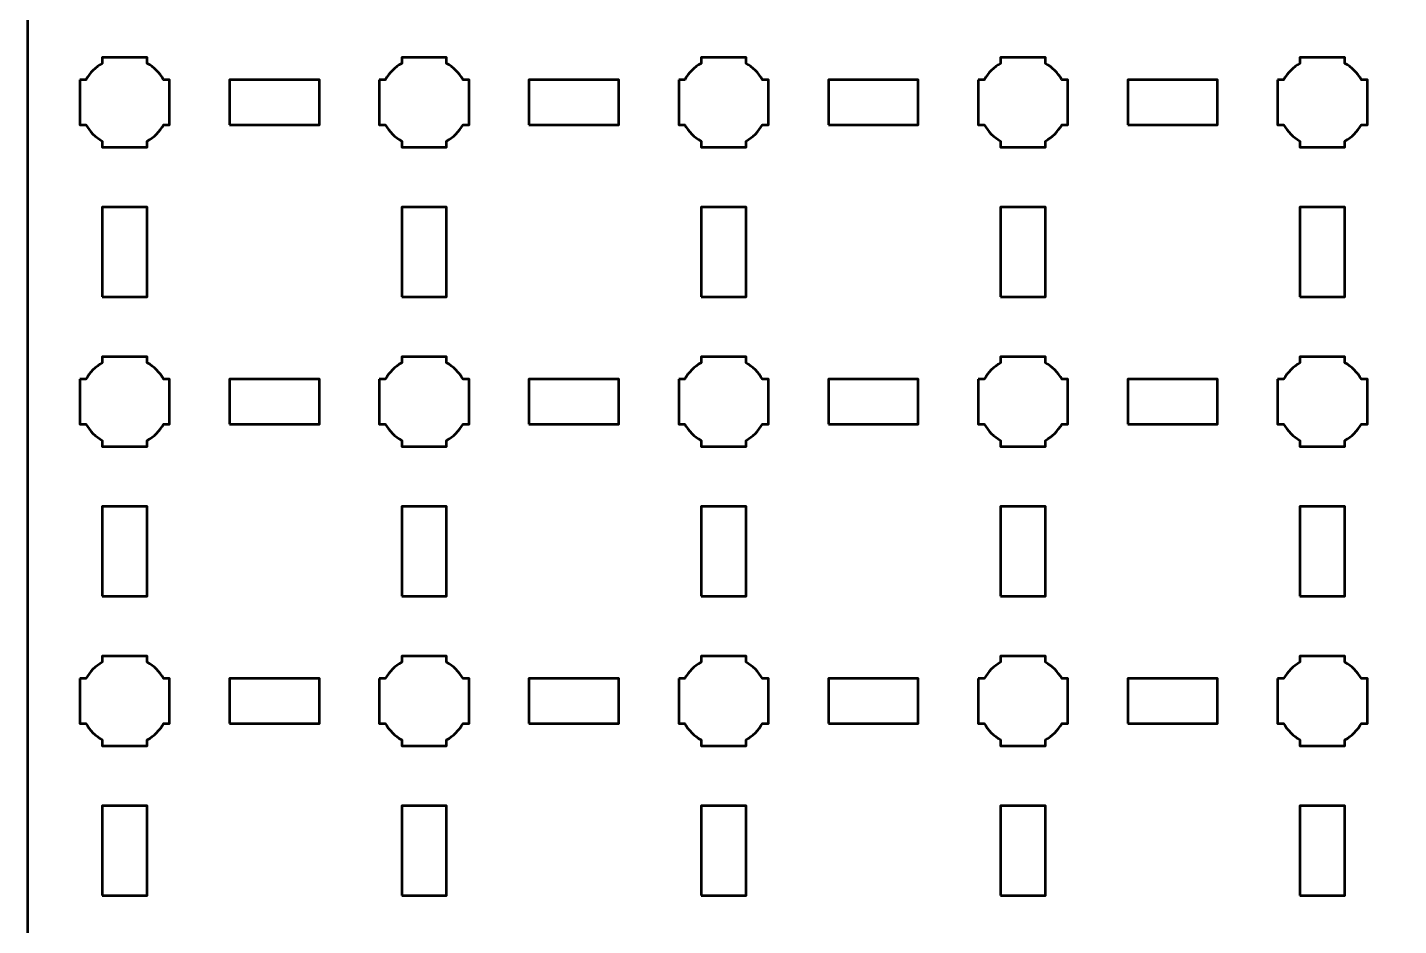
# Model space of a CAD drawing. Header units: centimetres. Extents: x -30.1 to 9.2, y -39.5 to 9.8.
# Drawn here: x -30.15 to -20.99, y -14.35 to -8.35 of the extents above; entities that cross this region are included whole.
import ezdxf

# ---------------------------------------------------------------- set-up
doc = ezdxf.new("R2010")
doc.units = ezdxf.units.CM
doc.header["$MEASUREMENT"] = 0
doc.layers.add('Layer 1', color=7, linetype='Continuous')

msp = doc.modelspace()

# ---------------------------------------------------------------- linework, layer by layer
at = {"layer": 'Layer 1', "lineweight": 53}
for points in [[(-28.8, -9), (-28.2, -9), (-28.2, -8.7), (-28.8, -8.7), (-28.8, -9)], [(-26.8, -9), (-26.2, -9), (-26.2, -8.7), (-26.8, -8.7), (-26.8, -9)], [(-24.8, -9), (-24.2, -9), (-24.2, -8.7), (-24.8, -8.7), (-24.8, -9)], [(-22.8, -9), (-22.2, -9), (-22.2, -8.7), (-22.8, -8.7), (-22.8, -9)], [(-29.65, -10.15), (-29.35, -10.15), (-29.35, -9.55), (-29.65, -9.55), (-29.65, -10.15)], [(-27.65, -10.15), (-27.35, -10.15), (-27.35, -9.55), (-27.65, -9.55), (-27.65, -10.15)], [(-25.65, -10.15), (-25.35, -10.15), (-25.35, -9.55), (-25.65, -9.55), (-25.65, -10.15)], [(-23.65, -10.15), (-23.35, -10.15), (-23.35, -9.55), (-23.65, -9.55), (-23.65, -10.15)], [(-21.65, -10.15), (-21.35, -10.15), (-21.35, -9.55), (-21.65, -9.55), (-21.65, -10.15)], [(-28.8, -11), (-28.2, -11), (-28.2, -10.7), (-28.8, -10.7), (-28.8, -11)], [(-26.8, -11), (-26.2, -11), (-26.2, -10.7), (-26.8, -10.7), (-26.8, -11)], [(-24.8, -11), (-24.2, -11), (-24.2, -10.7), (-24.8, -10.7), (-24.8, -11)], [(-22.8, -11), (-22.2, -11), (-22.2, -10.7), (-22.8, -10.7), (-22.8, -11)], [(-29.65, -12.15), (-29.35, -12.15), (-29.35, -11.55), (-29.65, -11.55), (-29.65, -12.15)], [(-27.65, -12.15), (-27.35, -12.15), (-27.35, -11.55), (-27.65, -11.55), (-27.65, -12.15)], [(-25.65, -12.15), (-25.35, -12.15), (-25.35, -11.55), (-25.65, -11.55), (-25.65, -12.15)], [(-23.65, -12.15), (-23.35, -12.15), (-23.35, -11.55), (-23.65, -11.55), (-23.65, -12.15)], [(-21.65, -12.15), (-21.35, -12.15), (-21.35, -11.55), (-21.65, -11.55), (-21.65, -12.15)], [(-28.8, -13), (-28.2, -13), (-28.2, -12.7), (-28.8, -12.7), (-28.8, -13)], [(-26.8, -13), (-26.2, -13), (-26.2, -12.7), (-26.8, -12.7), (-26.8, -13)], [(-24.8, -13), (-24.2, -13), (-24.2, -12.7), (-24.8, -12.7), (-24.8, -13)], [(-22.8, -13), (-22.2, -13), (-22.2, -12.7), (-22.8, -12.7), (-22.8, -13)], [(-29.65, -14.15), (-29.35, -14.15), (-29.35, -13.55), (-29.65, -13.55), (-29.65, -14.15)], [(-27.65, -14.15), (-27.35, -14.15), (-27.35, -13.55), (-27.65, -13.55), (-27.65, -14.15)], [(-25.65, -14.15), (-25.35, -14.15), (-25.35, -13.55), (-25.65, -13.55), (-25.65, -14.15)], [(-23.65, -14.15), (-23.35, -14.15), (-23.35, -13.55), (-23.65, -13.55), (-23.65, -14.15)], [(-21.65, -14.15), (-21.35, -14.15), (-21.35, -13.55), (-21.65, -13.55), (-21.65, -14.15)]]:
    msp.add_lwpolyline(points, close=True, dxfattribs=at)
for points, knots in [([(-30.15, -39), (-30.15, -39), (-30.15, 9.3), (-30.15, 9.3), (-30.15, 9.3), (-30.15, 9.57609), (-29.92609, 9.8), (-29.65, 9.8), (-29.65, 9.8), (-29.65, 9.8), (8.65, 9.8), (8.65, 9.8), (8.65, 9.8), (8.92609, 9.8), (9.15, 9.57609), (9.15, 9.3), (9.15, 9.3), (9.15, 9.3), (9.15, -39), (9.15, -39), (9.15, -39), (9.15, -39.27609), (8.92609, -39.5), (8.65, -39.5), (8.65, -39.5), (8.65, -39.5), (-29.65, -39.5), (-29.65, -39.5), (-29.65, -39.5), (-29.92609, -39.5), (-30.15, -39.27609), (-30.15, -39)], [0, 0, 0, 0, 0.125, 0.125, 0.125, 0.125, 0.25, 0.25, 0.25, 0.25, 0.375, 0.375, 0.375, 0.375, 0.5, 0.5, 0.5, 0.5, 0.625, 0.625, 0.625, 0.625, 0.75, 0.75, 0.75, 0.75, 0.875, 0.875, 0.875, 0.875, 1, 1, 1, 1]), ([(-29.8, -8.7), (-29.8, -8.7), (-29.75985, -8.7), (-29.75985, -8.7), (-29.75985, -8.7), (-29.7335, -8.65447), (-29.69553, -8.6165), (-29.65, -8.59015), (-29.65, -8.59015), (-29.65, -8.59015), (-29.65, -8.55), (-29.65, -8.55), (-29.65, -8.55), (-29.65, -8.55), (-29.5, -8.55), (-29.5, -8.55), (-29.5, -8.55), (-29.5, -8.55), (-29.35, -8.55), (-29.35, -8.55), (-29.35, -8.55), (-29.35, -8.55), (-29.35, -8.59015), (-29.35, -8.59015), (-29.35, -8.59015), (-29.30447, -8.6165), (-29.2665, -8.65447), (-29.24015, -8.7), (-29.24015, -8.7), (-29.24015, -8.7), (-29.2, -8.7), (-29.2, -8.7), (-29.2, -8.7), (-29.2, -8.7), (-29.2, -8.85), (-29.2, -8.85), (-29.2, -8.85), (-29.2, -8.85), (-29.2, -9), (-29.2, -9), (-29.2, -9), (-29.2, -9), (-29.24015, -9), (-29.24015, -9), (-29.24015, -9), (-29.2665, -9.04553), (-29.30447, -9.0835), (-29.35, -9.10985), (-29.35, -9.10985), (-29.35, -9.10985), (-29.35, -9.15), (-29.35, -9.15), (-29.35, -9.15), (-29.35, -9.15), (-29.5, -9.15), (-29.5, -9.15), (-29.5, -9.15), (-29.5, -9.15), (-29.65, -9.15), (-29.65, -9.15), (-29.65, -9.15), (-29.65, -9.15), (-29.65, -9.10985), (-29.65, -9.10985), (-29.65, -9.10985), (-29.69553, -9.0835), (-29.7335, -9.04553), (-29.75985, -9), (-29.75985, -9), (-29.75985, -9), (-29.8, -9), (-29.8, -9), (-29.8, -9), (-29.8, -9), (-29.8, -8.85), (-29.8, -8.85), (-29.8, -8.85), (-29.8, -8.85), (-29.8, -8.7), (-29.8, -8.7)], [0, 0, 0, 0, 0.05, 0.05, 0.05, 0.05, 0.1, 0.1, 0.1, 0.1, 0.15, 0.15, 0.15, 0.15, 0.2, 0.2, 0.2, 0.2, 0.25, 0.25, 0.25, 0.25, 0.3, 0.3, 0.3, 0.3, 0.35, 0.35, 0.35, 0.35, 0.4, 0.4, 0.4, 0.4, 0.45, 0.45, 0.45, 0.45, 0.5, 0.5, 0.5, 0.5, 0.55, 0.55, 0.55, 0.55, 0.6, 0.6, 0.6, 0.6, 0.65, 0.65, 0.65, 0.65, 0.7, 0.7, 0.7, 0.7, 0.75, 0.75, 0.75, 0.75, 0.8, 0.8, 0.8, 0.8, 0.85, 0.85, 0.85, 0.85, 0.9, 0.9, 0.9, 0.9, 0.95, 0.95, 0.95, 0.95, 1, 1, 1, 1]), ([(-27.8, -8.7), (-27.8, -8.7), (-27.75985, -8.7), (-27.75985, -8.7), (-27.75985, -8.7), (-27.7335, -8.65447), (-27.69553, -8.6165), (-27.65, -8.59015), (-27.65, -8.59015), (-27.65, -8.59015), (-27.65, -8.55), (-27.65, -8.55), (-27.65, -8.55), (-27.65, -8.55), (-27.5, -8.55), (-27.5, -8.55), (-27.5, -8.55), (-27.5, -8.55), (-27.35, -8.55), (-27.35, -8.55), (-27.35, -8.55), (-27.35, -8.55), (-27.35, -8.59015), (-27.35, -8.59015), (-27.35, -8.59015), (-27.30447, -8.6165), (-27.2665, -8.65447), (-27.24015, -8.7), (-27.24015, -8.7), (-27.24015, -8.7), (-27.2, -8.7), (-27.2, -8.7), (-27.2, -8.7), (-27.2, -8.7), (-27.2, -8.85), (-27.2, -8.85), (-27.2, -8.85), (-27.2, -8.85), (-27.2, -9), (-27.2, -9), (-27.2, -9), (-27.2, -9), (-27.24015, -9), (-27.24015, -9), (-27.24015, -9), (-27.2665, -9.04553), (-27.30447, -9.0835), (-27.35, -9.10985), (-27.35, -9.10985), (-27.35, -9.10985), (-27.35, -9.15), (-27.35, -9.15), (-27.35, -9.15), (-27.35, -9.15), (-27.5, -9.15), (-27.5, -9.15), (-27.5, -9.15), (-27.5, -9.15), (-27.65, -9.15), (-27.65, -9.15), (-27.65, -9.15), (-27.65, -9.15), (-27.65, -9.10985), (-27.65, -9.10985), (-27.65, -9.10985), (-27.69553, -9.0835), (-27.7335, -9.04553), (-27.75985, -9), (-27.75985, -9), (-27.75985, -9), (-27.8, -9), (-27.8, -9), (-27.8, -9), (-27.8, -9), (-27.8, -8.85), (-27.8, -8.85), (-27.8, -8.85), (-27.8, -8.85), (-27.8, -8.7), (-27.8, -8.7)], [0, 0, 0, 0, 0.05, 0.05, 0.05, 0.05, 0.1, 0.1, 0.1, 0.1, 0.15, 0.15, 0.15, 0.15, 0.2, 0.2, 0.2, 0.2, 0.25, 0.25, 0.25, 0.25, 0.3, 0.3, 0.3, 0.3, 0.35, 0.35, 0.35, 0.35, 0.4, 0.4, 0.4, 0.4, 0.45, 0.45, 0.45, 0.45, 0.5, 0.5, 0.5, 0.5, 0.55, 0.55, 0.55, 0.55, 0.6, 0.6, 0.6, 0.6, 0.65, 0.65, 0.65, 0.65, 0.7, 0.7, 0.7, 0.7, 0.75, 0.75, 0.75, 0.75, 0.8, 0.8, 0.8, 0.8, 0.85, 0.85, 0.85, 0.85, 0.9, 0.9, 0.9, 0.9, 0.95, 0.95, 0.95, 0.95, 1, 1, 1, 1]), ([(-25.8, -8.7), (-25.8, -8.7), (-25.75985, -8.7), (-25.75985, -8.7), (-25.75985, -8.7), (-25.7335, -8.65447), (-25.69553, -8.6165), (-25.65, -8.59015), (-25.65, -8.59015), (-25.65, -8.59015), (-25.65, -8.55), (-25.65, -8.55), (-25.65, -8.55), (-25.65, -8.55), (-25.5, -8.55), (-25.5, -8.55), (-25.5, -8.55), (-25.5, -8.55), (-25.35, -8.55), (-25.35, -8.55), (-25.35, -8.55), (-25.35, -8.55), (-25.35, -8.59015), (-25.35, -8.59015), (-25.35, -8.59015), (-25.30447, -8.6165), (-25.2665, -8.65447), (-25.24015, -8.7), (-25.24015, -8.7), (-25.24015, -8.7), (-25.2, -8.7), (-25.2, -8.7), (-25.2, -8.7), (-25.2, -8.7), (-25.2, -8.85), (-25.2, -8.85), (-25.2, -8.85), (-25.2, -8.85), (-25.2, -9), (-25.2, -9), (-25.2, -9), (-25.2, -9), (-25.24015, -9), (-25.24015, -9), (-25.24015, -9), (-25.2665, -9.04553), (-25.30447, -9.0835), (-25.35, -9.10985), (-25.35, -9.10985), (-25.35, -9.10985), (-25.35, -9.15), (-25.35, -9.15), (-25.35, -9.15), (-25.35, -9.15), (-25.5, -9.15), (-25.5, -9.15), (-25.5, -9.15), (-25.5, -9.15), (-25.65, -9.15), (-25.65, -9.15), (-25.65, -9.15), (-25.65, -9.15), (-25.65, -9.10985), (-25.65, -9.10985), (-25.65, -9.10985), (-25.69553, -9.0835), (-25.7335, -9.04553), (-25.75985, -9), (-25.75985, -9), (-25.75985, -9), (-25.8, -9), (-25.8, -9), (-25.8, -9), (-25.8, -9), (-25.8, -8.85), (-25.8, -8.85), (-25.8, -8.85), (-25.8, -8.85), (-25.8, -8.7), (-25.8, -8.7)], [0, 0, 0, 0, 0.05, 0.05, 0.05, 0.05, 0.1, 0.1, 0.1, 0.1, 0.15, 0.15, 0.15, 0.15, 0.2, 0.2, 0.2, 0.2, 0.25, 0.25, 0.25, 0.25, 0.3, 0.3, 0.3, 0.3, 0.35, 0.35, 0.35, 0.35, 0.4, 0.4, 0.4, 0.4, 0.45, 0.45, 0.45, 0.45, 0.5, 0.5, 0.5, 0.5, 0.55, 0.55, 0.55, 0.55, 0.6, 0.6, 0.6, 0.6, 0.65, 0.65, 0.65, 0.65, 0.7, 0.7, 0.7, 0.7, 0.75, 0.75, 0.75, 0.75, 0.8, 0.8, 0.8, 0.8, 0.85, 0.85, 0.85, 0.85, 0.9, 0.9, 0.9, 0.9, 0.95, 0.95, 0.95, 0.95, 1, 1, 1, 1]), ([(-23.8, -8.7), (-23.8, -8.7), (-23.75985, -8.7), (-23.75985, -8.7), (-23.75985, -8.7), (-23.7335, -8.65447), (-23.69553, -8.6165), (-23.65, -8.59015), (-23.65, -8.59015), (-23.65, -8.59015), (-23.65, -8.55), (-23.65, -8.55), (-23.65, -8.55), (-23.65, -8.55), (-23.5, -8.55), (-23.5, -8.55), (-23.5, -8.55), (-23.5, -8.55), (-23.35, -8.55), (-23.35, -8.55), (-23.35, -8.55), (-23.35, -8.55), (-23.35, -8.59015), (-23.35, -8.59015), (-23.35, -8.59015), (-23.30447, -8.6165), (-23.2665, -8.65447), (-23.24015, -8.7), (-23.24015, -8.7), (-23.24015, -8.7), (-23.2, -8.7), (-23.2, -8.7), (-23.2, -8.7), (-23.2, -8.7), (-23.2, -8.85), (-23.2, -8.85), (-23.2, -8.85), (-23.2, -8.85), (-23.2, -9), (-23.2, -9), (-23.2, -9), (-23.2, -9), (-23.24015, -9), (-23.24015, -9), (-23.24015, -9), (-23.2665, -9.04553), (-23.30447, -9.0835), (-23.35, -9.10985), (-23.35, -9.10985), (-23.35, -9.10985), (-23.35, -9.15), (-23.35, -9.15), (-23.35, -9.15), (-23.35, -9.15), (-23.5, -9.15), (-23.5, -9.15), (-23.5, -9.15), (-23.5, -9.15), (-23.65, -9.15), (-23.65, -9.15), (-23.65, -9.15), (-23.65, -9.15), (-23.65, -9.10985), (-23.65, -9.10985), (-23.65, -9.10985), (-23.69553, -9.0835), (-23.7335, -9.04553), (-23.75985, -9), (-23.75985, -9), (-23.75985, -9), (-23.8, -9), (-23.8, -9), (-23.8, -9), (-23.8, -9), (-23.8, -8.85), (-23.8, -8.85), (-23.8, -8.85), (-23.8, -8.85), (-23.8, -8.7), (-23.8, -8.7)], [0, 0, 0, 0, 0.05, 0.05, 0.05, 0.05, 0.1, 0.1, 0.1, 0.1, 0.15, 0.15, 0.15, 0.15, 0.2, 0.2, 0.2, 0.2, 0.25, 0.25, 0.25, 0.25, 0.3, 0.3, 0.3, 0.3, 0.35, 0.35, 0.35, 0.35, 0.4, 0.4, 0.4, 0.4, 0.45, 0.45, 0.45, 0.45, 0.5, 0.5, 0.5, 0.5, 0.55, 0.55, 0.55, 0.55, 0.6, 0.6, 0.6, 0.6, 0.65, 0.65, 0.65, 0.65, 0.7, 0.7, 0.7, 0.7, 0.75, 0.75, 0.75, 0.75, 0.8, 0.8, 0.8, 0.8, 0.85, 0.85, 0.85, 0.85, 0.9, 0.9, 0.9, 0.9, 0.95, 0.95, 0.95, 0.95, 1, 1, 1, 1]), ([(-21.8, -8.7), (-21.8, -8.7), (-21.75985, -8.7), (-21.75985, -8.7), (-21.75985, -8.7), (-21.7335, -8.65447), (-21.69553, -8.6165), (-21.65, -8.59015), (-21.65, -8.59015), (-21.65, -8.59015), (-21.65, -8.55), (-21.65, -8.55), (-21.65, -8.55), (-21.65, -8.55), (-21.5, -8.55), (-21.5, -8.55), (-21.5, -8.55), (-21.5, -8.55), (-21.35, -8.55), (-21.35, -8.55), (-21.35, -8.55), (-21.35, -8.55), (-21.35, -8.59015), (-21.35, -8.59015), (-21.35, -8.59015), (-21.30447, -8.6165), (-21.2665, -8.65447), (-21.24015, -8.7), (-21.24015, -8.7), (-21.24015, -8.7), (-21.2, -8.7), (-21.2, -8.7), (-21.2, -8.7), (-21.2, -8.7), (-21.2, -8.85), (-21.2, -8.85), (-21.2, -8.85), (-21.2, -8.85), (-21.2, -9), (-21.2, -9), (-21.2, -9), (-21.2, -9), (-21.24015, -9), (-21.24015, -9), (-21.24015, -9), (-21.2665, -9.04553), (-21.30447, -9.0835), (-21.35, -9.10985), (-21.35, -9.10985), (-21.35, -9.10985), (-21.35, -9.15), (-21.35, -9.15), (-21.35, -9.15), (-21.35, -9.15), (-21.5, -9.15), (-21.5, -9.15), (-21.5, -9.15), (-21.5, -9.15), (-21.65, -9.15), (-21.65, -9.15), (-21.65, -9.15), (-21.65, -9.15), (-21.65, -9.10985), (-21.65, -9.10985), (-21.65, -9.10985), (-21.69553, -9.0835), (-21.7335, -9.04553), (-21.75985, -9), (-21.75985, -9), (-21.75985, -9), (-21.8, -9), (-21.8, -9), (-21.8, -9), (-21.8, -9), (-21.8, -8.85), (-21.8, -8.85), (-21.8, -8.85), (-21.8, -8.85), (-21.8, -8.7), (-21.8, -8.7)], [0, 0, 0, 0, 0.05, 0.05, 0.05, 0.05, 0.1, 0.1, 0.1, 0.1, 0.15, 0.15, 0.15, 0.15, 0.2, 0.2, 0.2, 0.2, 0.25, 0.25, 0.25, 0.25, 0.3, 0.3, 0.3, 0.3, 0.35, 0.35, 0.35, 0.35, 0.4, 0.4, 0.4, 0.4, 0.45, 0.45, 0.45, 0.45, 0.5, 0.5, 0.5, 0.5, 0.55, 0.55, 0.55, 0.55, 0.6, 0.6, 0.6, 0.6, 0.65, 0.65, 0.65, 0.65, 0.7, 0.7, 0.7, 0.7, 0.75, 0.75, 0.75, 0.75, 0.8, 0.8, 0.8, 0.8, 0.85, 0.85, 0.85, 0.85, 0.9, 0.9, 0.9, 0.9, 0.95, 0.95, 0.95, 0.95, 1, 1, 1, 1]), ([(-29.8, -10.7), (-29.8, -10.7), (-29.75985, -10.7), (-29.75985, -10.7), (-29.75985, -10.7), (-29.7335, -10.65447), (-29.69553, -10.6165), (-29.65, -10.59015), (-29.65, -10.59015), (-29.65, -10.59015), (-29.65, -10.55), (-29.65, -10.55), (-29.65, -10.55), (-29.65, -10.55), (-29.5, -10.55), (-29.5, -10.55), (-29.5, -10.55), (-29.5, -10.55), (-29.35, -10.55), (-29.35, -10.55), (-29.35, -10.55), (-29.35, -10.55), (-29.35, -10.59015), (-29.35, -10.59015), (-29.35, -10.59015), (-29.30447, -10.6165), (-29.2665, -10.65447), (-29.24015, -10.7), (-29.24015, -10.7), (-29.24015, -10.7), (-29.2, -10.7), (-29.2, -10.7), (-29.2, -10.7), (-29.2, -10.7), (-29.2, -10.85), (-29.2, -10.85), (-29.2, -10.85), (-29.2, -10.85), (-29.2, -11), (-29.2, -11), (-29.2, -11), (-29.2, -11), (-29.24015, -11), (-29.24015, -11), (-29.24015, -11), (-29.2665, -11.04553), (-29.30447, -11.0835), (-29.35, -11.10985), (-29.35, -11.10985), (-29.35, -11.10985), (-29.35, -11.15), (-29.35, -11.15), (-29.35, -11.15), (-29.35, -11.15), (-29.5, -11.15), (-29.5, -11.15), (-29.5, -11.15), (-29.5, -11.15), (-29.65, -11.15), (-29.65, -11.15), (-29.65, -11.15), (-29.65, -11.15), (-29.65, -11.10985), (-29.65, -11.10985), (-29.65, -11.10985), (-29.69553, -11.0835), (-29.7335, -11.04553), (-29.75985, -11), (-29.75985, -11), (-29.75985, -11), (-29.8, -11), (-29.8, -11), (-29.8, -11), (-29.8, -11), (-29.8, -10.85), (-29.8, -10.85), (-29.8, -10.85), (-29.8, -10.85), (-29.8, -10.7), (-29.8, -10.7)], [0, 0, 0, 0, 0.05, 0.05, 0.05, 0.05, 0.1, 0.1, 0.1, 0.1, 0.15, 0.15, 0.15, 0.15, 0.2, 0.2, 0.2, 0.2, 0.25, 0.25, 0.25, 0.25, 0.3, 0.3, 0.3, 0.3, 0.35, 0.35, 0.35, 0.35, 0.4, 0.4, 0.4, 0.4, 0.45, 0.45, 0.45, 0.45, 0.5, 0.5, 0.5, 0.5, 0.55, 0.55, 0.55, 0.55, 0.6, 0.6, 0.6, 0.6, 0.65, 0.65, 0.65, 0.65, 0.7, 0.7, 0.7, 0.7, 0.75, 0.75, 0.75, 0.75, 0.8, 0.8, 0.8, 0.8, 0.85, 0.85, 0.85, 0.85, 0.9, 0.9, 0.9, 0.9, 0.95, 0.95, 0.95, 0.95, 1, 1, 1, 1]), ([(-27.8, -10.7), (-27.8, -10.7), (-27.75985, -10.7), (-27.75985, -10.7), (-27.75985, -10.7), (-27.7335, -10.65447), (-27.69553, -10.6165), (-27.65, -10.59015), (-27.65, -10.59015), (-27.65, -10.59015), (-27.65, -10.55), (-27.65, -10.55), (-27.65, -10.55), (-27.65, -10.55), (-27.5, -10.55), (-27.5, -10.55), (-27.5, -10.55), (-27.5, -10.55), (-27.35, -10.55), (-27.35, -10.55), (-27.35, -10.55), (-27.35, -10.55), (-27.35, -10.59015), (-27.35, -10.59015), (-27.35, -10.59015), (-27.30447, -10.6165), (-27.2665, -10.65447), (-27.24015, -10.7), (-27.24015, -10.7), (-27.24015, -10.7), (-27.2, -10.7), (-27.2, -10.7), (-27.2, -10.7), (-27.2, -10.7), (-27.2, -10.85), (-27.2, -10.85), (-27.2, -10.85), (-27.2, -10.85), (-27.2, -11), (-27.2, -11), (-27.2, -11), (-27.2, -11), (-27.24015, -11), (-27.24015, -11), (-27.24015, -11), (-27.2665, -11.04553), (-27.30447, -11.0835), (-27.35, -11.10985), (-27.35, -11.10985), (-27.35, -11.10985), (-27.35, -11.15), (-27.35, -11.15), (-27.35, -11.15), (-27.35, -11.15), (-27.5, -11.15), (-27.5, -11.15), (-27.5, -11.15), (-27.5, -11.15), (-27.65, -11.15), (-27.65, -11.15), (-27.65, -11.15), (-27.65, -11.15), (-27.65, -11.10985), (-27.65, -11.10985), (-27.65, -11.10985), (-27.69553, -11.0835), (-27.7335, -11.04553), (-27.75985, -11), (-27.75985, -11), (-27.75985, -11), (-27.8, -11), (-27.8, -11), (-27.8, -11), (-27.8, -11), (-27.8, -10.85), (-27.8, -10.85), (-27.8, -10.85), (-27.8, -10.85), (-27.8, -10.7), (-27.8, -10.7)], [0, 0, 0, 0, 0.05, 0.05, 0.05, 0.05, 0.1, 0.1, 0.1, 0.1, 0.15, 0.15, 0.15, 0.15, 0.2, 0.2, 0.2, 0.2, 0.25, 0.25, 0.25, 0.25, 0.3, 0.3, 0.3, 0.3, 0.35, 0.35, 0.35, 0.35, 0.4, 0.4, 0.4, 0.4, 0.45, 0.45, 0.45, 0.45, 0.5, 0.5, 0.5, 0.5, 0.55, 0.55, 0.55, 0.55, 0.6, 0.6, 0.6, 0.6, 0.65, 0.65, 0.65, 0.65, 0.7, 0.7, 0.7, 0.7, 0.75, 0.75, 0.75, 0.75, 0.8, 0.8, 0.8, 0.8, 0.85, 0.85, 0.85, 0.85, 0.9, 0.9, 0.9, 0.9, 0.95, 0.95, 0.95, 0.95, 1, 1, 1, 1]), ([(-25.8, -10.7), (-25.8, -10.7), (-25.75985, -10.7), (-25.75985, -10.7), (-25.75985, -10.7), (-25.7335, -10.65447), (-25.69553, -10.6165), (-25.65, -10.59015), (-25.65, -10.59015), (-25.65, -10.59015), (-25.65, -10.55), (-25.65, -10.55), (-25.65, -10.55), (-25.65, -10.55), (-25.5, -10.55), (-25.5, -10.55), (-25.5, -10.55), (-25.5, -10.55), (-25.35, -10.55), (-25.35, -10.55), (-25.35, -10.55), (-25.35, -10.55), (-25.35, -10.59015), (-25.35, -10.59015), (-25.35, -10.59015), (-25.30447, -10.6165), (-25.2665, -10.65447), (-25.24015, -10.7), (-25.24015, -10.7), (-25.24015, -10.7), (-25.2, -10.7), (-25.2, -10.7), (-25.2, -10.7), (-25.2, -10.7), (-25.2, -10.85), (-25.2, -10.85), (-25.2, -10.85), (-25.2, -10.85), (-25.2, -11), (-25.2, -11), (-25.2, -11), (-25.2, -11), (-25.24015, -11), (-25.24015, -11), (-25.24015, -11), (-25.2665, -11.04553), (-25.30447, -11.0835), (-25.35, -11.10985), (-25.35, -11.10985), (-25.35, -11.10985), (-25.35, -11.15), (-25.35, -11.15), (-25.35, -11.15), (-25.35, -11.15), (-25.5, -11.15), (-25.5, -11.15), (-25.5, -11.15), (-25.5, -11.15), (-25.65, -11.15), (-25.65, -11.15), (-25.65, -11.15), (-25.65, -11.15), (-25.65, -11.10985), (-25.65, -11.10985), (-25.65, -11.10985), (-25.69553, -11.0835), (-25.7335, -11.04553), (-25.75985, -11), (-25.75985, -11), (-25.75985, -11), (-25.8, -11), (-25.8, -11), (-25.8, -11), (-25.8, -11), (-25.8, -10.85), (-25.8, -10.85), (-25.8, -10.85), (-25.8, -10.85), (-25.8, -10.7), (-25.8, -10.7)], [0, 0, 0, 0, 0.05, 0.05, 0.05, 0.05, 0.1, 0.1, 0.1, 0.1, 0.15, 0.15, 0.15, 0.15, 0.2, 0.2, 0.2, 0.2, 0.25, 0.25, 0.25, 0.25, 0.3, 0.3, 0.3, 0.3, 0.35, 0.35, 0.35, 0.35, 0.4, 0.4, 0.4, 0.4, 0.45, 0.45, 0.45, 0.45, 0.5, 0.5, 0.5, 0.5, 0.55, 0.55, 0.55, 0.55, 0.6, 0.6, 0.6, 0.6, 0.65, 0.65, 0.65, 0.65, 0.7, 0.7, 0.7, 0.7, 0.75, 0.75, 0.75, 0.75, 0.8, 0.8, 0.8, 0.8, 0.85, 0.85, 0.85, 0.85, 0.9, 0.9, 0.9, 0.9, 0.95, 0.95, 0.95, 0.95, 1, 1, 1, 1]), ([(-23.8, -10.7), (-23.8, -10.7), (-23.75985, -10.7), (-23.75985, -10.7), (-23.75985, -10.7), (-23.7335, -10.65447), (-23.69553, -10.6165), (-23.65, -10.59015), (-23.65, -10.59015), (-23.65, -10.59015), (-23.65, -10.55), (-23.65, -10.55), (-23.65, -10.55), (-23.65, -10.55), (-23.5, -10.55), (-23.5, -10.55), (-23.5, -10.55), (-23.5, -10.55), (-23.35, -10.55), (-23.35, -10.55), (-23.35, -10.55), (-23.35, -10.55), (-23.35, -10.59015), (-23.35, -10.59015), (-23.35, -10.59015), (-23.30447, -10.6165), (-23.2665, -10.65447), (-23.24015, -10.7), (-23.24015, -10.7), (-23.24015, -10.7), (-23.2, -10.7), (-23.2, -10.7), (-23.2, -10.7), (-23.2, -10.7), (-23.2, -10.85), (-23.2, -10.85), (-23.2, -10.85), (-23.2, -10.85), (-23.2, -11), (-23.2, -11), (-23.2, -11), (-23.2, -11), (-23.24015, -11), (-23.24015, -11), (-23.24015, -11), (-23.2665, -11.04553), (-23.30447, -11.0835), (-23.35, -11.10985), (-23.35, -11.10985), (-23.35, -11.10985), (-23.35, -11.15), (-23.35, -11.15), (-23.35, -11.15), (-23.35, -11.15), (-23.5, -11.15), (-23.5, -11.15), (-23.5, -11.15), (-23.5, -11.15), (-23.65, -11.15), (-23.65, -11.15), (-23.65, -11.15), (-23.65, -11.15), (-23.65, -11.10985), (-23.65, -11.10985), (-23.65, -11.10985), (-23.69553, -11.0835), (-23.7335, -11.04553), (-23.75985, -11), (-23.75985, -11), (-23.75985, -11), (-23.8, -11), (-23.8, -11), (-23.8, -11), (-23.8, -11), (-23.8, -10.85), (-23.8, -10.85), (-23.8, -10.85), (-23.8, -10.85), (-23.8, -10.7), (-23.8, -10.7)], [0, 0, 0, 0, 0.05, 0.05, 0.05, 0.05, 0.1, 0.1, 0.1, 0.1, 0.15, 0.15, 0.15, 0.15, 0.2, 0.2, 0.2, 0.2, 0.25, 0.25, 0.25, 0.25, 0.3, 0.3, 0.3, 0.3, 0.35, 0.35, 0.35, 0.35, 0.4, 0.4, 0.4, 0.4, 0.45, 0.45, 0.45, 0.45, 0.5, 0.5, 0.5, 0.5, 0.55, 0.55, 0.55, 0.55, 0.6, 0.6, 0.6, 0.6, 0.65, 0.65, 0.65, 0.65, 0.7, 0.7, 0.7, 0.7, 0.75, 0.75, 0.75, 0.75, 0.8, 0.8, 0.8, 0.8, 0.85, 0.85, 0.85, 0.85, 0.9, 0.9, 0.9, 0.9, 0.95, 0.95, 0.95, 0.95, 1, 1, 1, 1]), ([(-21.8, -10.7), (-21.8, -10.7), (-21.75985, -10.7), (-21.75985, -10.7), (-21.75985, -10.7), (-21.7335, -10.65447), (-21.69553, -10.6165), (-21.65, -10.59015), (-21.65, -10.59015), (-21.65, -10.59015), (-21.65, -10.55), (-21.65, -10.55), (-21.65, -10.55), (-21.65, -10.55), (-21.5, -10.55), (-21.5, -10.55), (-21.5, -10.55), (-21.5, -10.55), (-21.35, -10.55), (-21.35, -10.55), (-21.35, -10.55), (-21.35, -10.55), (-21.35, -10.59015), (-21.35, -10.59015), (-21.35, -10.59015), (-21.30447, -10.6165), (-21.2665, -10.65447), (-21.24015, -10.7), (-21.24015, -10.7), (-21.24015, -10.7), (-21.2, -10.7), (-21.2, -10.7), (-21.2, -10.7), (-21.2, -10.7), (-21.2, -10.85), (-21.2, -10.85), (-21.2, -10.85), (-21.2, -10.85), (-21.2, -11), (-21.2, -11), (-21.2, -11), (-21.2, -11), (-21.24015, -11), (-21.24015, -11), (-21.24015, -11), (-21.2665, -11.04553), (-21.30447, -11.0835), (-21.35, -11.10985), (-21.35, -11.10985), (-21.35, -11.10985), (-21.35, -11.15), (-21.35, -11.15), (-21.35, -11.15), (-21.35, -11.15), (-21.5, -11.15), (-21.5, -11.15), (-21.5, -11.15), (-21.5, -11.15), (-21.65, -11.15), (-21.65, -11.15), (-21.65, -11.15), (-21.65, -11.15), (-21.65, -11.10985), (-21.65, -11.10985), (-21.65, -11.10985), (-21.69553, -11.0835), (-21.7335, -11.04553), (-21.75985, -11), (-21.75985, -11), (-21.75985, -11), (-21.8, -11), (-21.8, -11), (-21.8, -11), (-21.8, -11), (-21.8, -10.85), (-21.8, -10.85), (-21.8, -10.85), (-21.8, -10.85), (-21.8, -10.7), (-21.8, -10.7)], [0, 0, 0, 0, 0.05, 0.05, 0.05, 0.05, 0.1, 0.1, 0.1, 0.1, 0.15, 0.15, 0.15, 0.15, 0.2, 0.2, 0.2, 0.2, 0.25, 0.25, 0.25, 0.25, 0.3, 0.3, 0.3, 0.3, 0.35, 0.35, 0.35, 0.35, 0.4, 0.4, 0.4, 0.4, 0.45, 0.45, 0.45, 0.45, 0.5, 0.5, 0.5, 0.5, 0.55, 0.55, 0.55, 0.55, 0.6, 0.6, 0.6, 0.6, 0.65, 0.65, 0.65, 0.65, 0.7, 0.7, 0.7, 0.7, 0.75, 0.75, 0.75, 0.75, 0.8, 0.8, 0.8, 0.8, 0.85, 0.85, 0.85, 0.85, 0.9, 0.9, 0.9, 0.9, 0.95, 0.95, 0.95, 0.95, 1, 1, 1, 1]), ([(-29.8, -12.7), (-29.8, -12.7), (-29.75985, -12.7), (-29.75985, -12.7), (-29.75985, -12.7), (-29.7335, -12.65447), (-29.69553, -12.6165), (-29.65, -12.59015), (-29.65, -12.59015), (-29.65, -12.59015), (-29.65, -12.55), (-29.65, -12.55), (-29.65, -12.55), (-29.65, -12.55), (-29.5, -12.55), (-29.5, -12.55), (-29.5, -12.55), (-29.5, -12.55), (-29.35, -12.55), (-29.35, -12.55), (-29.35, -12.55), (-29.35, -12.55), (-29.35, -12.59015), (-29.35, -12.59015), (-29.35, -12.59015), (-29.30447, -12.6165), (-29.2665, -12.65447), (-29.24015, -12.7), (-29.24015, -12.7), (-29.24015, -12.7), (-29.2, -12.7), (-29.2, -12.7), (-29.2, -12.7), (-29.2, -12.7), (-29.2, -12.85), (-29.2, -12.85), (-29.2, -12.85), (-29.2, -12.85), (-29.2, -13), (-29.2, -13), (-29.2, -13), (-29.2, -13), (-29.24015, -13), (-29.24015, -13), (-29.24015, -13), (-29.2665, -13.04553), (-29.30447, -13.0835), (-29.35, -13.10985), (-29.35, -13.10985), (-29.35, -13.10985), (-29.35, -13.15), (-29.35, -13.15), (-29.35, -13.15), (-29.35, -13.15), (-29.5, -13.15), (-29.5, -13.15), (-29.5, -13.15), (-29.5, -13.15), (-29.65, -13.15), (-29.65, -13.15), (-29.65, -13.15), (-29.65, -13.15), (-29.65, -13.10985), (-29.65, -13.10985), (-29.65, -13.10985), (-29.69553, -13.0835), (-29.7335, -13.04553), (-29.75985, -13), (-29.75985, -13), (-29.75985, -13), (-29.8, -13), (-29.8, -13), (-29.8, -13), (-29.8, -13), (-29.8, -12.85), (-29.8, -12.85), (-29.8, -12.85), (-29.8, -12.85), (-29.8, -12.7), (-29.8, -12.7)], [0, 0, 0, 0, 0.05, 0.05, 0.05, 0.05, 0.1, 0.1, 0.1, 0.1, 0.15, 0.15, 0.15, 0.15, 0.2, 0.2, 0.2, 0.2, 0.25, 0.25, 0.25, 0.25, 0.3, 0.3, 0.3, 0.3, 0.35, 0.35, 0.35, 0.35, 0.4, 0.4, 0.4, 0.4, 0.45, 0.45, 0.45, 0.45, 0.5, 0.5, 0.5, 0.5, 0.55, 0.55, 0.55, 0.55, 0.6, 0.6, 0.6, 0.6, 0.65, 0.65, 0.65, 0.65, 0.7, 0.7, 0.7, 0.7, 0.75, 0.75, 0.75, 0.75, 0.8, 0.8, 0.8, 0.8, 0.85, 0.85, 0.85, 0.85, 0.9, 0.9, 0.9, 0.9, 0.95, 0.95, 0.95, 0.95, 1, 1, 1, 1]), ([(-27.8, -12.7), (-27.8, -12.7), (-27.75985, -12.7), (-27.75985, -12.7), (-27.75985, -12.7), (-27.7335, -12.65447), (-27.69553, -12.6165), (-27.65, -12.59015), (-27.65, -12.59015), (-27.65, -12.59015), (-27.65, -12.55), (-27.65, -12.55), (-27.65, -12.55), (-27.65, -12.55), (-27.5, -12.55), (-27.5, -12.55), (-27.5, -12.55), (-27.5, -12.55), (-27.35, -12.55), (-27.35, -12.55), (-27.35, -12.55), (-27.35, -12.55), (-27.35, -12.59015), (-27.35, -12.59015), (-27.35, -12.59015), (-27.30447, -12.6165), (-27.2665, -12.65447), (-27.24015, -12.7), (-27.24015, -12.7), (-27.24015, -12.7), (-27.2, -12.7), (-27.2, -12.7), (-27.2, -12.7), (-27.2, -12.7), (-27.2, -12.85), (-27.2, -12.85), (-27.2, -12.85), (-27.2, -12.85), (-27.2, -13), (-27.2, -13), (-27.2, -13), (-27.2, -13), (-27.24015, -13), (-27.24015, -13), (-27.24015, -13), (-27.2665, -13.04553), (-27.30447, -13.0835), (-27.35, -13.10985), (-27.35, -13.10985), (-27.35, -13.10985), (-27.35, -13.15), (-27.35, -13.15), (-27.35, -13.15), (-27.35, -13.15), (-27.5, -13.15), (-27.5, -13.15), (-27.5, -13.15), (-27.5, -13.15), (-27.65, -13.15), (-27.65, -13.15), (-27.65, -13.15), (-27.65, -13.15), (-27.65, -13.10985), (-27.65, -13.10985), (-27.65, -13.10985), (-27.69553, -13.0835), (-27.7335, -13.04553), (-27.75985, -13), (-27.75985, -13), (-27.75985, -13), (-27.8, -13), (-27.8, -13), (-27.8, -13), (-27.8, -13), (-27.8, -12.85), (-27.8, -12.85), (-27.8, -12.85), (-27.8, -12.85), (-27.8, -12.7), (-27.8, -12.7)], [0, 0, 0, 0, 0.05, 0.05, 0.05, 0.05, 0.1, 0.1, 0.1, 0.1, 0.15, 0.15, 0.15, 0.15, 0.2, 0.2, 0.2, 0.2, 0.25, 0.25, 0.25, 0.25, 0.3, 0.3, 0.3, 0.3, 0.35, 0.35, 0.35, 0.35, 0.4, 0.4, 0.4, 0.4, 0.45, 0.45, 0.45, 0.45, 0.5, 0.5, 0.5, 0.5, 0.55, 0.55, 0.55, 0.55, 0.6, 0.6, 0.6, 0.6, 0.65, 0.65, 0.65, 0.65, 0.7, 0.7, 0.7, 0.7, 0.75, 0.75, 0.75, 0.75, 0.8, 0.8, 0.8, 0.8, 0.85, 0.85, 0.85, 0.85, 0.9, 0.9, 0.9, 0.9, 0.95, 0.95, 0.95, 0.95, 1, 1, 1, 1]), ([(-25.8, -12.7), (-25.8, -12.7), (-25.75985, -12.7), (-25.75985, -12.7), (-25.75985, -12.7), (-25.7335, -12.65447), (-25.69553, -12.6165), (-25.65, -12.59015), (-25.65, -12.59015), (-25.65, -12.59015), (-25.65, -12.55), (-25.65, -12.55), (-25.65, -12.55), (-25.65, -12.55), (-25.5, -12.55), (-25.5, -12.55), (-25.5, -12.55), (-25.5, -12.55), (-25.35, -12.55), (-25.35, -12.55), (-25.35, -12.55), (-25.35, -12.55), (-25.35, -12.59015), (-25.35, -12.59015), (-25.35, -12.59015), (-25.30447, -12.6165), (-25.2665, -12.65447), (-25.24015, -12.7), (-25.24015, -12.7), (-25.24015, -12.7), (-25.2, -12.7), (-25.2, -12.7), (-25.2, -12.7), (-25.2, -12.7), (-25.2, -12.85), (-25.2, -12.85), (-25.2, -12.85), (-25.2, -12.85), (-25.2, -13), (-25.2, -13), (-25.2, -13), (-25.2, -13), (-25.24015, -13), (-25.24015, -13), (-25.24015, -13), (-25.2665, -13.04553), (-25.30447, -13.0835), (-25.35, -13.10985), (-25.35, -13.10985), (-25.35, -13.10985), (-25.35, -13.15), (-25.35, -13.15), (-25.35, -13.15), (-25.35, -13.15), (-25.5, -13.15), (-25.5, -13.15), (-25.5, -13.15), (-25.5, -13.15), (-25.65, -13.15), (-25.65, -13.15), (-25.65, -13.15), (-25.65, -13.15), (-25.65, -13.10985), (-25.65, -13.10985), (-25.65, -13.10985), (-25.69553, -13.0835), (-25.7335, -13.04553), (-25.75985, -13), (-25.75985, -13), (-25.75985, -13), (-25.8, -13), (-25.8, -13), (-25.8, -13), (-25.8, -13), (-25.8, -12.85), (-25.8, -12.85), (-25.8, -12.85), (-25.8, -12.85), (-25.8, -12.7), (-25.8, -12.7)], [0, 0, 0, 0, 0.05, 0.05, 0.05, 0.05, 0.1, 0.1, 0.1, 0.1, 0.15, 0.15, 0.15, 0.15, 0.2, 0.2, 0.2, 0.2, 0.25, 0.25, 0.25, 0.25, 0.3, 0.3, 0.3, 0.3, 0.35, 0.35, 0.35, 0.35, 0.4, 0.4, 0.4, 0.4, 0.45, 0.45, 0.45, 0.45, 0.5, 0.5, 0.5, 0.5, 0.55, 0.55, 0.55, 0.55, 0.6, 0.6, 0.6, 0.6, 0.65, 0.65, 0.65, 0.65, 0.7, 0.7, 0.7, 0.7, 0.75, 0.75, 0.75, 0.75, 0.8, 0.8, 0.8, 0.8, 0.85, 0.85, 0.85, 0.85, 0.9, 0.9, 0.9, 0.9, 0.95, 0.95, 0.95, 0.95, 1, 1, 1, 1]), ([(-23.8, -12.7), (-23.8, -12.7), (-23.75985, -12.7), (-23.75985, -12.7), (-23.75985, -12.7), (-23.7335, -12.65447), (-23.69553, -12.6165), (-23.65, -12.59015), (-23.65, -12.59015), (-23.65, -12.59015), (-23.65, -12.55), (-23.65, -12.55), (-23.65, -12.55), (-23.65, -12.55), (-23.5, -12.55), (-23.5, -12.55), (-23.5, -12.55), (-23.5, -12.55), (-23.35, -12.55), (-23.35, -12.55), (-23.35, -12.55), (-23.35, -12.55), (-23.35, -12.59015), (-23.35, -12.59015), (-23.35, -12.59015), (-23.30447, -12.6165), (-23.2665, -12.65447), (-23.24015, -12.7), (-23.24015, -12.7), (-23.24015, -12.7), (-23.2, -12.7), (-23.2, -12.7), (-23.2, -12.7), (-23.2, -12.7), (-23.2, -12.85), (-23.2, -12.85), (-23.2, -12.85), (-23.2, -12.85), (-23.2, -13), (-23.2, -13), (-23.2, -13), (-23.2, -13), (-23.24015, -13), (-23.24015, -13), (-23.24015, -13), (-23.2665, -13.04553), (-23.30447, -13.0835), (-23.35, -13.10985), (-23.35, -13.10985), (-23.35, -13.10985), (-23.35, -13.15), (-23.35, -13.15), (-23.35, -13.15), (-23.35, -13.15), (-23.5, -13.15), (-23.5, -13.15), (-23.5, -13.15), (-23.5, -13.15), (-23.65, -13.15), (-23.65, -13.15), (-23.65, -13.15), (-23.65, -13.15), (-23.65, -13.10985), (-23.65, -13.10985), (-23.65, -13.10985), (-23.69553, -13.0835), (-23.7335, -13.04553), (-23.75985, -13), (-23.75985, -13), (-23.75985, -13), (-23.8, -13), (-23.8, -13), (-23.8, -13), (-23.8, -13), (-23.8, -12.85), (-23.8, -12.85), (-23.8, -12.85), (-23.8, -12.85), (-23.8, -12.7), (-23.8, -12.7)], [0, 0, 0, 0, 0.05, 0.05, 0.05, 0.05, 0.1, 0.1, 0.1, 0.1, 0.15, 0.15, 0.15, 0.15, 0.2, 0.2, 0.2, 0.2, 0.25, 0.25, 0.25, 0.25, 0.3, 0.3, 0.3, 0.3, 0.35, 0.35, 0.35, 0.35, 0.4, 0.4, 0.4, 0.4, 0.45, 0.45, 0.45, 0.45, 0.5, 0.5, 0.5, 0.5, 0.55, 0.55, 0.55, 0.55, 0.6, 0.6, 0.6, 0.6, 0.65, 0.65, 0.65, 0.65, 0.7, 0.7, 0.7, 0.7, 0.75, 0.75, 0.75, 0.75, 0.8, 0.8, 0.8, 0.8, 0.85, 0.85, 0.85, 0.85, 0.9, 0.9, 0.9, 0.9, 0.95, 0.95, 0.95, 0.95, 1, 1, 1, 1]), ([(-21.8, -12.7), (-21.8, -12.7), (-21.75985, -12.7), (-21.75985, -12.7), (-21.75985, -12.7), (-21.7335, -12.65447), (-21.69553, -12.6165), (-21.65, -12.59015), (-21.65, -12.59015), (-21.65, -12.59015), (-21.65, -12.55), (-21.65, -12.55), (-21.65, -12.55), (-21.65, -12.55), (-21.5, -12.55), (-21.5, -12.55), (-21.5, -12.55), (-21.5, -12.55), (-21.35, -12.55), (-21.35, -12.55), (-21.35, -12.55), (-21.35, -12.55), (-21.35, -12.59015), (-21.35, -12.59015), (-21.35, -12.59015), (-21.30447, -12.6165), (-21.2665, -12.65447), (-21.24015, -12.7), (-21.24015, -12.7), (-21.24015, -12.7), (-21.2, -12.7), (-21.2, -12.7), (-21.2, -12.7), (-21.2, -12.7), (-21.2, -12.85), (-21.2, -12.85), (-21.2, -12.85), (-21.2, -12.85), (-21.2, -13), (-21.2, -13), (-21.2, -13), (-21.2, -13), (-21.24015, -13), (-21.24015, -13), (-21.24015, -13), (-21.2665, -13.04553), (-21.30447, -13.0835), (-21.35, -13.10985), (-21.35, -13.10985), (-21.35, -13.10985), (-21.35, -13.15), (-21.35, -13.15), (-21.35, -13.15), (-21.35, -13.15), (-21.5, -13.15), (-21.5, -13.15), (-21.5, -13.15), (-21.5, -13.15), (-21.65, -13.15), (-21.65, -13.15), (-21.65, -13.15), (-21.65, -13.15), (-21.65, -13.10985), (-21.65, -13.10985), (-21.65, -13.10985), (-21.69553, -13.0835), (-21.7335, -13.04553), (-21.75985, -13), (-21.75985, -13), (-21.75985, -13), (-21.8, -13), (-21.8, -13), (-21.8, -13), (-21.8, -13), (-21.8, -12.85), (-21.8, -12.85), (-21.8, -12.85), (-21.8, -12.85), (-21.8, -12.7), (-21.8, -12.7)], [0, 0, 0, 0, 0.05, 0.05, 0.05, 0.05, 0.1, 0.1, 0.1, 0.1, 0.15, 0.15, 0.15, 0.15, 0.2, 0.2, 0.2, 0.2, 0.25, 0.25, 0.25, 0.25, 0.3, 0.3, 0.3, 0.3, 0.35, 0.35, 0.35, 0.35, 0.4, 0.4, 0.4, 0.4, 0.45, 0.45, 0.45, 0.45, 0.5, 0.5, 0.5, 0.5, 0.55, 0.55, 0.55, 0.55, 0.6, 0.6, 0.6, 0.6, 0.65, 0.65, 0.65, 0.65, 0.7, 0.7, 0.7, 0.7, 0.75, 0.75, 0.75, 0.75, 0.8, 0.8, 0.8, 0.8, 0.85, 0.85, 0.85, 0.85, 0.9, 0.9, 0.9, 0.9, 0.95, 0.95, 0.95, 0.95, 1, 1, 1, 1])]:
    msp.add_open_spline(points, degree=3, knots=knots, dxfattribs=at)

doc.saveas('drawing.dxf')
